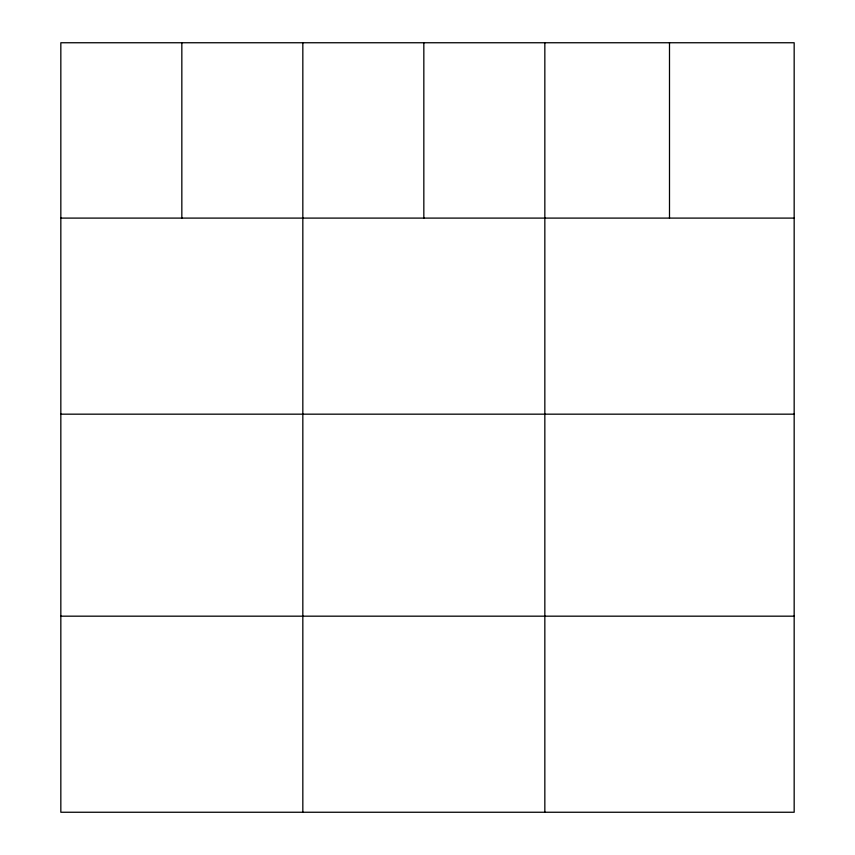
<?xml version="1.0" encoding="UTF-8"?>
<svg xmlns="http://www.w3.org/2000/svg" width="855" height="855" viewBox="0 0 855 855"><rect width="100%" height="100%" fill="white"/><g stroke="black" fill="none" stroke-linecap="round" stroke-linejoin="round"><path stroke-width="1.28" d="M794.167 218.1L794.167 812.25L60.833 812.25L60.833 42.75L794.167 42.75L794.167 218.1L60.833 218.1M60.833 414.173L794.167 414.173M60.833 616.177L794.167 616.177M669.497 42.75L669.497 218.1M544.838 42.75L544.838 812.25M423.834 42.75L423.834 218.1M302.83 42.75L302.83 812.25M181.837 42.75L181.837 218.1"/></g></svg>
